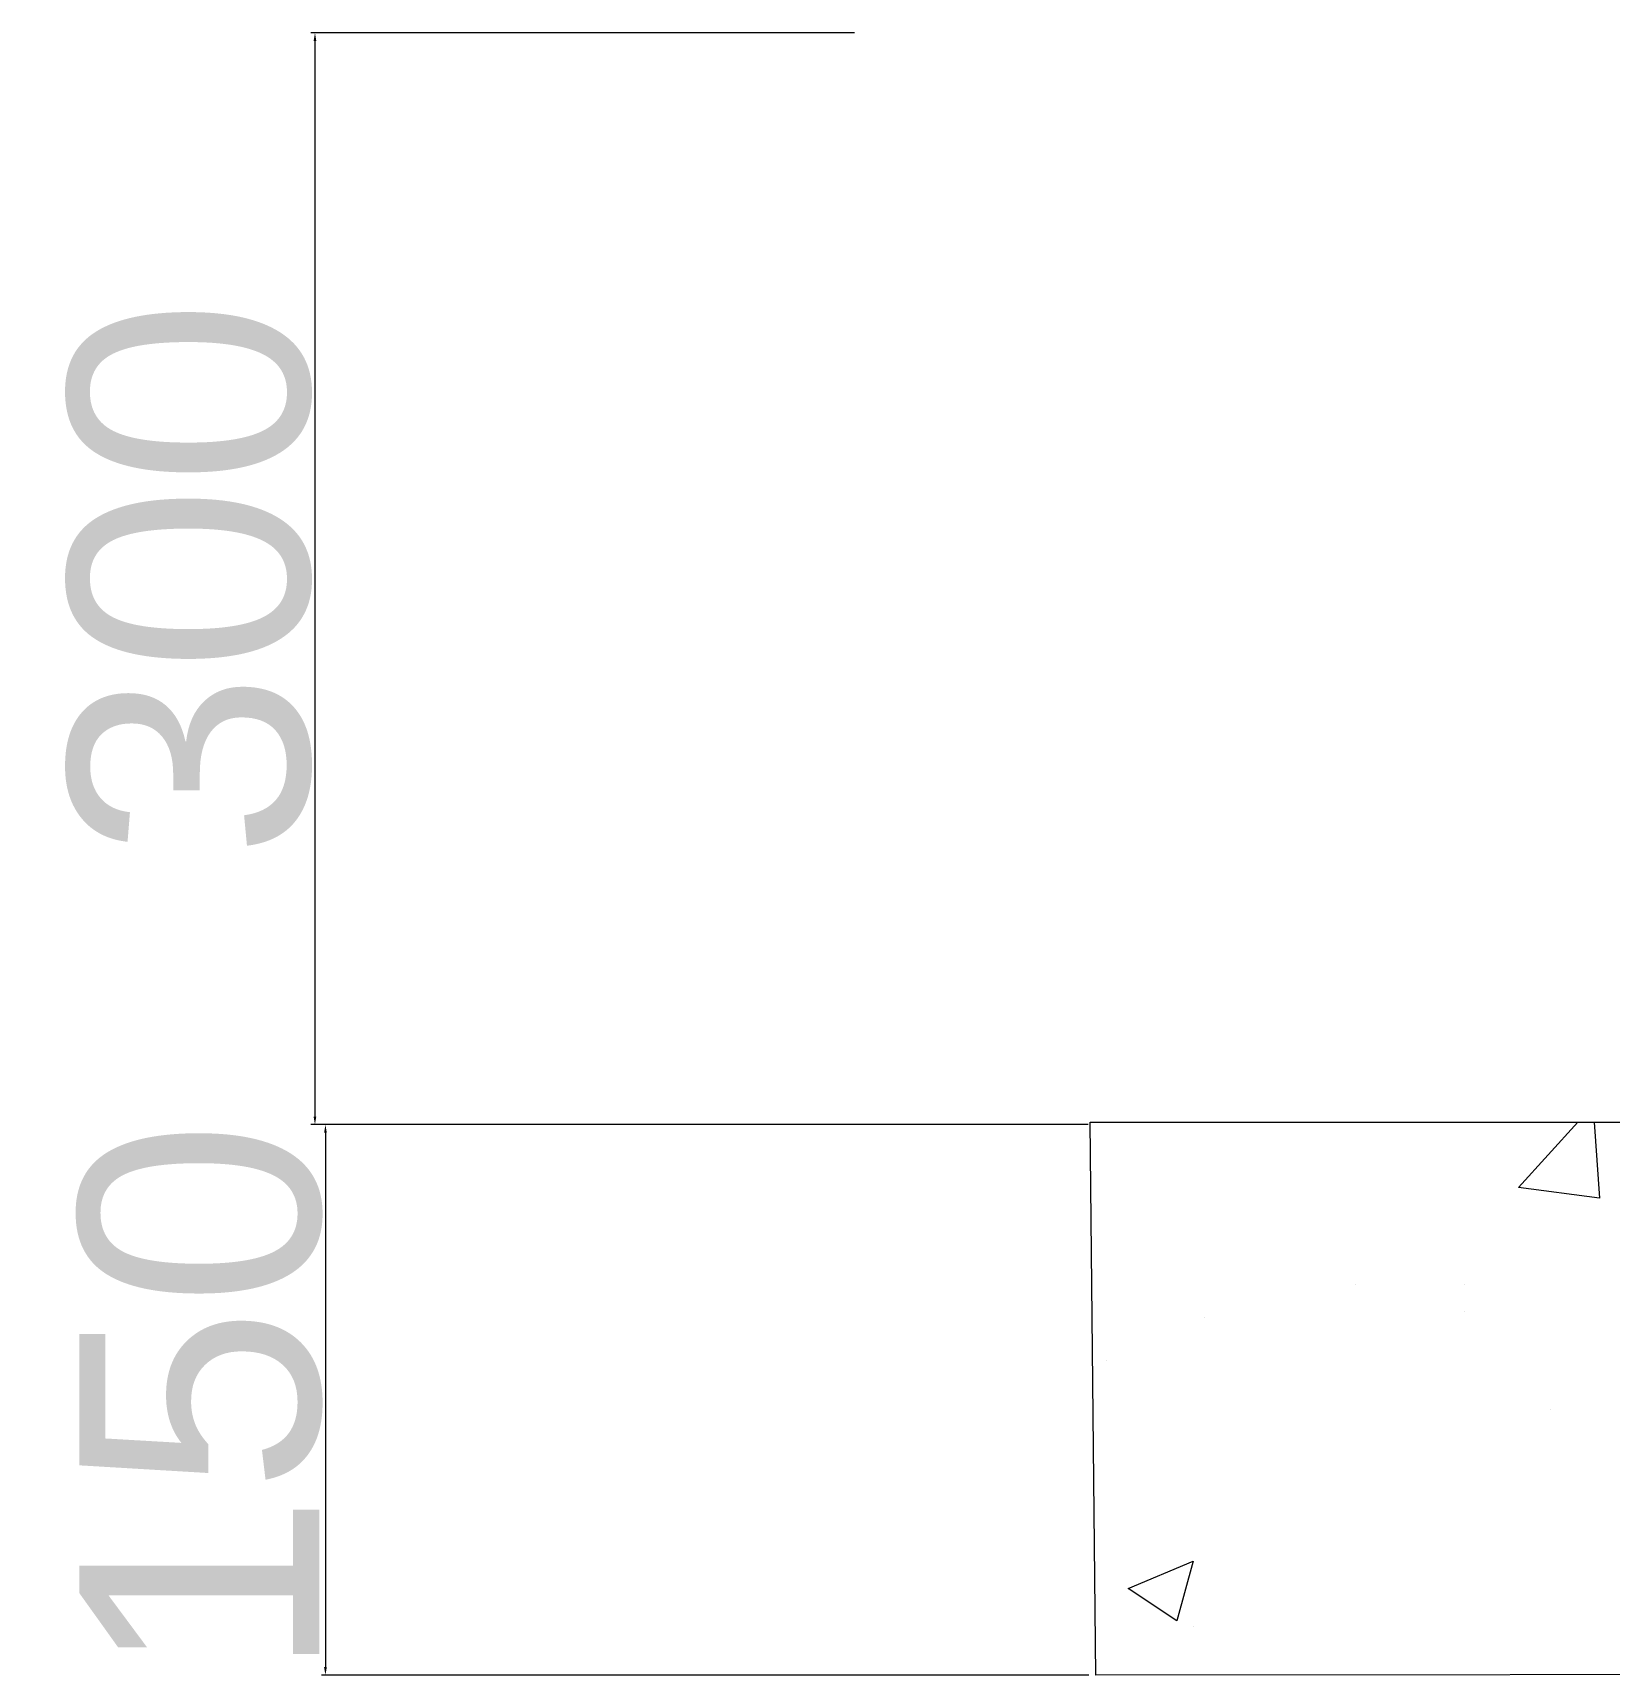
# Model space of a CAD drawing. Header units: inches. Extents: x 448145 to 618619, y -64863 to 148507.
# Drawn here: x 481313 to 481807, y 142635 to 143148 of the extents above; entities that cross this region are included whole.
import ezdxf

# ---------------------------------------------------------------- set-up
doc = ezdxf.new("R2010")
doc.units = ezdxf.units.IN
doc.header["$MEASUREMENT"] = 0
doc.styles.get("Standard").update_dxf_attribs({"font": 'Arial.ttf', "height": 75})
doc.dimstyles.new('ISO-25', dxfattribs={"dimtxt": 2.5, "dimasz": 2.5, "dimexe": 1.25, "dimexo": 0.625, "dimtad": 1, "dimtxsty": 'Standard', "dimcen": 2.5, "dimadec": 0, "dimazin": 0, "dimtfac": 1, "dimtmove": 0, "dimatfit": 3, "dimfxl": 0, "dimarcsym": 0})

# ---------------------------------------------------------------- blocks, each defined once
blk = doc.blocks.new('*D364')
at = {"color": 0, "lineweight": -2}
for p, q in [((481570.07, 143148.22), (481400.24, 143148.22)), ((481401.49, 143145.72), (481401.49, 142809.66)), ((481499.93, 142807.16), (481400.24, 142807.16))]:
    blk.add_line(p, q, dxfattribs=at)
at = {"color": 0}
for points in [[(481401.08, 143145.72), (481401.91, 143145.72), (481401.49, 143148.22)], [(481401.08, 142809.66), (481401.91, 142809.66), (481401.49, 142807.16)]]:
    blk.add_solid(points, dxfattribs=at)
at = {"layer": 'Defpoints', "color": 0}
for p in [(481570.7, 143148.22), (481401.49, 142807.16), (481500.56, 142807.16)]:
    blk.add_point(p, dxfattribs=at)
at = {"color": 0, "insert": (481362.55, 142977.69), "char_height": 75, "attachment_point": 5, "rotation": 90}
blk.add_mtext('300', dxfattribs=at)
blk = doc.blocks.new('*D369')
at = {"color": 0, "lineweight": -2}
for p, q in [((481643.15, 142807.16), (481403.52, 142807.16)), ((481404.77, 142804.66), (481404.77, 142637.7)), ((481643.29, 142635.2), (481403.52, 142635.2))]:
    blk.add_line(p, q, dxfattribs=at)
at = {"color": 0}
for points in [[(481404.35, 142804.66), (481405.19, 142804.66), (481404.77, 142807.16)], [(481404.35, 142637.7), (481405.19, 142637.7), (481404.77, 142635.2)]]:
    blk.add_solid(points, dxfattribs=at)
at = {"layer": 'Defpoints', "color": 0}
for p in [(481643.78, 142807.16), (481404.77, 142635.2), (481643.92, 142635.2)]:
    blk.add_point(p, dxfattribs=at)
at = {"color": 0, "insert": (481365.85, 142721.18), "char_height": 75, "attachment_point": 5, "rotation": 90}
blk.add_mtext('150', dxfattribs=at)

msp = doc.modelspace()

# ---------------------------------------------------------------- linework, layer by layer
at = {"color": 7, "lineweight": 25}
for points in [[(483541.784, 142807.9), (483714.485, 142809.593), (483716.178, 142636.892), (481645.465, 142635.199), (481643.772, 142807.9)], [(481675.942, 142670.755), (481670.862, 142652.131), (481655.624, 142662.29)]]:
    msp.add_lwpolyline(points, close=True, dxfattribs=at)
for points in [[(481801.234, 142807.9), (481802.927, 142784.196), (481777.53, 142787.582), (481796.155, 142807.9)], [(481726.736, 142757.105), (481726.736, 142757.105)], [(481760.599, 142757.105), (481760.599, 142757.105)], [(481679.328, 142746.947), (481679.328, 142746.947)], [(481760.599, 142748.64), (481760.599, 142748.64)], [(481648.851, 142733.401), (481648.851, 142733.401)], [(481787.689, 142718.163), (481787.689, 142718.163)], [(481675.942, 142650.438), (481675.942, 142650.438)]]:
    msp.add_lwpolyline(points, dxfattribs=at)

# ---------------------------------------------------------------- dimensions: what is measured, and where the dimension line sits
for base, p1, p2, text, picture, middle in [((481401.494, 142807.16), (481570.696, 143148.221), (481500.555, 142807.16), '300', '*D364', (481362.551, 142977.691)), ((481404.771, 142635.198), (481643.779, 142807.16), (481643.92, 142635.198), '150', '*D369', (481365.853, 142721.179))]:
    dim = msp.add_linear_dim(base=base, p1=p1, p2=p2, angle=90, text=text, dimstyle='ISO-25')
    dim.commit()
    dim.dimension.update_dxf_attribs({"geometry": picture, "text_midpoint": middle})

doc.saveas('drawing.dxf')
